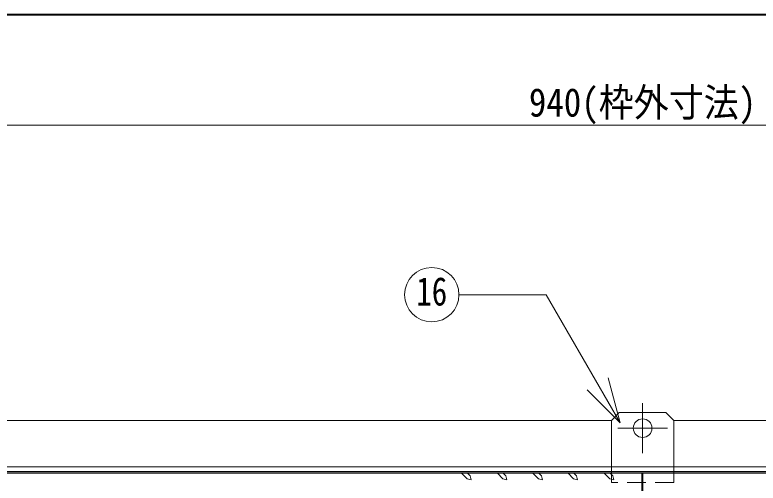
# Model space of a CAD drawing. Units: millimetres at full size, sheet at 1:10; details may follow other scales. Extents: x -2126 to 1924, y -1326 to 1484.
# Drawn here: x -1669.9 to -1191.9, y 1182.7 to 1484 of the extents above; entities that cross this region are included whole.
import ezdxf
from ezdxf.enums import TextEntityAlignment as Align

# ---------------------------------------------------------------- set-up
doc = ezdxf.new("R2010")
doc.units = ezdxf.units.MM
doc.header["$LTSCALE"] = 10
doc.linetypes.add('CHAIN1', pattern=[8, 5, -1, 1, -1])
doc.linetypes.add('DASHED1', pattern=[1.8, 1.2, -0.6])
doc.layers.add('0-0_ﾚｲﾔ1', color=4, linetype='Continuous', lineweight=9)
doc.styles.add('ＭＳ ゴシック', font='')
doc.styles.get('ＭＳ ゴシック').set_extended_font_data('MS Gothic')

msp = doc.modelspace()

# ---------------------------------------------------------------- linework, layer by layer
at = {"layer": '0-0_ﾚｲﾔ1', "color": 1, "lineweight": 40}
for p, q in [((1923.78, 1484.05), (-2126.22, 1484.05)), ((-1266.22, 923.05), (-1266.22, 1189.05))]:
    msp.add_line(p, q, dxfattribs=at)
at = {"layer": '0-0_ﾚｲﾔ1'}
for p, q in [((-796.22, 1413.05), (-1736.22, 1413.05)), ((-1281.22, 1228.05), (-1286.22, 1223.05)), ((-1281.22, 1228.05), (-1251.22, 1228.05)), ((-1246.22, 1223.05), (-1251.22, 1228.05)), ((-1286.22, 1223.05), (-1686.22, 1223.05)), ((-1286.22, 1223.05), (-1286.22, 1193.05)), ((-1246.22, 1223.05), (-1246.22, 1193.05)), ((-846.22, 1223.05), (-1246.22, 1223.05)), ((-1382.61, 1189.05), (-1379, 1185.43)), ((-1376.43, 1184.79), (-1379, 1185.43)), ((-1378.92, 1189.05), (-1377.15, 1187.28)), ((-1377.15, 1187.28), (-1376.43, 1184.79)), ((-1359.63, 1189.05), (-1356.01, 1185.43)), ((-1353.44, 1184.79), (-1356.01, 1185.43)), ((-1355.93, 1189.05), (-1354.17, 1187.28)), ((-1354.17, 1187.28), (-1353.44, 1184.79)), ((-1336.73, 1189.05), (-1333.11, 1185.43)), ((-1330.54, 1184.71), (-1333.11, 1185.43)), ((-1332.95, 1189.05), (-1331.18, 1187.28)), ((-1331.18, 1187.28), (-1330.54, 1184.71)), ((-1314.09, 1189.05), (-1310.69, 1185.51)), ((-1308.12, 1184.87), (-1310.69, 1185.51)), ((-1310.45, 1189.05), (-1308.76, 1187.36)), ((-1308.76, 1187.36), (-1308.12, 1184.87)), ((-1290.85, 1189.05), (-1287.23, 1185.43)), ((-1284.66, 1184.71), (-1287.23, 1185.43)), ((-1287.15, 1189.05), (-1285.38, 1187.28)), ((-1285.38, 1187.28), (-1284.66, 1184.71))]:
    msp.add_line(p, q, dxfattribs=at)
at = {"layer": '0-0_ﾚｲﾔ1', "color": 7, "lineweight": 18}
for p, q in [((-1328.24, 1303.95), (-1384.31, 1303.95)), ((-1280.63, 1221.48), (-1328.24, 1303.95)), ((-1280.63, 1221.48), (-1288.39, 1250.46)), ((-1280.63, 1221.48), (-1301.84, 1242.7)), ((-796.22, 1193.05), (-1736.22, 1193.05)), ((-799.22, 1190.05), (-1733.22, 1190.05))]:
    msp.add_line(p, q, dxfattribs=at)
at = {"layer": '0-0_ﾚｲﾔ1', "linetype": 'CHAIN1'}
for p, q in [((-1266.22, 1234.05), (-1266.22, 1202.05)), ((-1282.22, 1218.05), (-1250.22, 1218.05))]:
    msp.add_line(p, q, dxfattribs=at)
at = {"layer": '0-0_ﾚｲﾔ1', "linetype": 'DASHED1'}
for p, q in [((-1286.22, 1193.05), (-1286.22, 1183.05)), ((-1246.22, 1193.05), (-1246.22, 1183.05)), ((-1246.22, 1183.05), (-1286.22, 1183.05))]:
    msp.add_line(p, q, dxfattribs=at)
at = {"layer": '0-0_ﾚｲﾔ1', "color": 5, "lineweight": 25}
msp.add_line((-800.22, 1189.05), (-1732.22, 1189.05), dxfattribs=at)
at = {"layer": '0-0_ﾚｲﾔ1', "color": 7, "lineweight": 18}
msp.add_circle((-1401.81, 1303.95), 17.5, dxfattribs=at)
at = {"layer": '0-0_ﾚｲﾔ1'}
msp.add_circle((-1266.22, 1218.05), 6, dxfattribs=at)

# ---------------------------------------------------------------- texts
at = {"layer": '0-0_ﾚｲﾔ1', "color": 7, "style": 'ＭＳ ゴシック'}
for s, width, p in [('940(枠外寸法)', 0.9, (-1339.34, 1413.05)), ('16', 0.8, (-1411.81, 1291.45))]:
    msp.add_text(s, height=18.33, dxfattribs=dict(at, width=width)).set_placement(p, align=Align.BOTTOM_LEFT)

doc.saveas('drawing.dxf')
